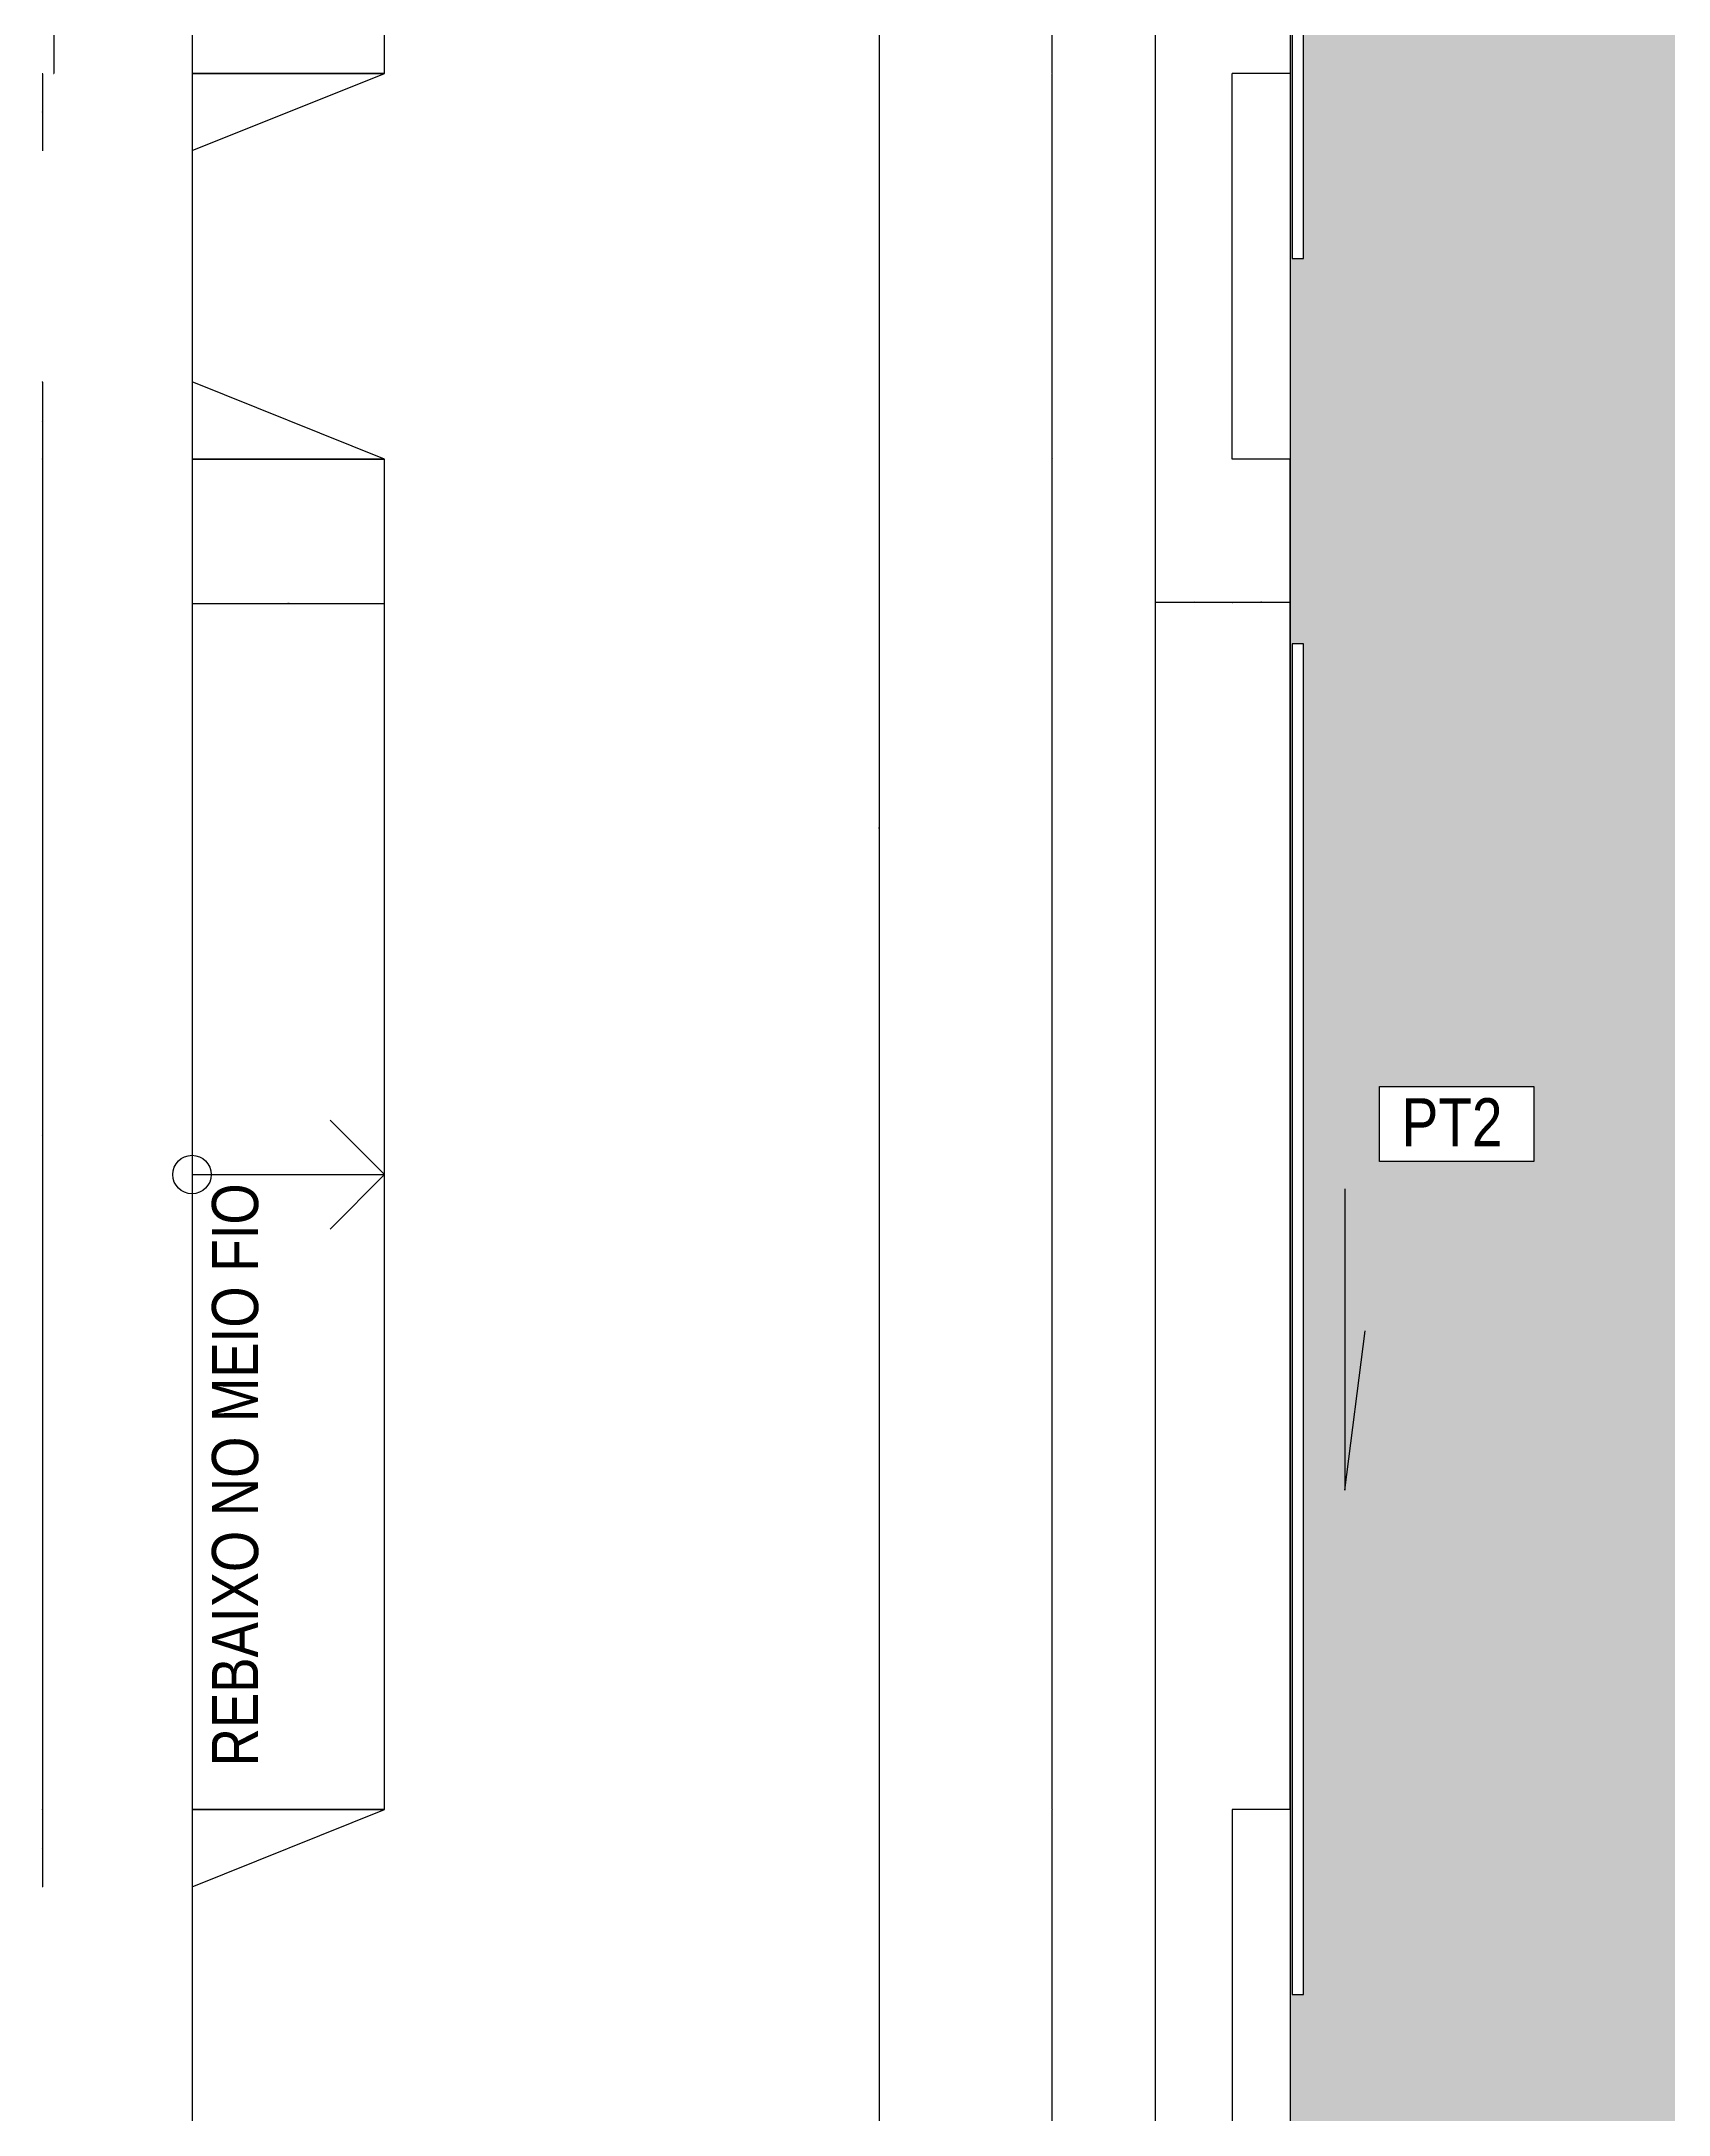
# Model space of a CAD drawing. Header units: millimetres. Extents: x -6300 to 1991, y -4770 to 4545.
# Drawn here: x -3009 to -2586, y -3096 to -2558 of the extents above; entities that cross this region are included whole.
import ezdxf
from ezdxf.enums import TextEntityAlignment as Align

# ---------------------------------------------------------------- set-up
doc = ezdxf.new("R2010")
doc.units = ezdxf.units.MM
doc.header["$LTSCALE"] = 20
doc.header["$MEASUREMENT"] = 0
doc.linetypes.add('CONTINU', pattern=[0])
doc.layers.get('DEFPOINTS').update_dxf_attribs({"linetype": 'CONTINUOUS'})
doc.layers.add('E-Pen-C', color=4, linetype='CONTINUOUS', lineweight=15)
doc.layers.add('E-Pen-G', color=3, linetype='CONTINUOUS', lineweight=30)
doc.layers.add('HIDROSSANITÁRIO', color=8, linetype='CONTINUOUS')
doc.styles.add('F2', font='ARIALN.TTF')
doc.dimstyles.new('DIMENSION-1', dxfattribs={"dimtxt": 0.145, "dimasz": 0.07, "dimexe": 1, "dimexo": 0, "dimgap": 0.12, "dimtad": 1, "dimzin": 7, "dimdsep": 46, "dimtxsty": 'F2', "dimblk1": 'TRACO', "dimblk2": 'TRACO', "dimsah": 1, "dimcen": 1, "dimse1": 1, "dimse2": 1, "dimclrd": 4, "dimclre": 256, "dimclrt": 4, "dimadec": 8, "dimazin": 0, "dimtfac": 1, "dimtix": 1, "dimtmove": 2, "dimatfit": 3, "dimldrblk": 'TRACO', "dimfxl": 1, "dimtolj": 1, "dimtzin": 0, "dimarcsym": 0})

# ---------------------------------------------------------------- blocks, each defined once
blk = doc.blocks.new('TRACO')
at = {"layer": 'E-Pen-C'}
for p, q in [((-1, 0), (1, 0)), ((0, 1), (0, -1))]:
    blk.add_line(p, q, dxfattribs=at)
at = {"layer": 'E-Pen-G'}
blk.add_line((-0.4, -0.4), (0.4, 0.4), dxfattribs=at)
blk = doc.blocks.new('*D1223')
at = {"layer": 'DEFPOINTS', "color": 0}
for p in [(-2969.71, -2646.4), (-3008.51, -2666.4), (-2969.71, -2666.4)]:
    blk.add_point(p, dxfattribs=at)
at = {"layer": 'HIDROSSANITÁRIO', "color": 4, "lineweight": -2}
blk.add_line((-3008.51, -2646.47), (-3008.51, -2666.33), dxfattribs=at)
at = {"layer": 'HIDROSSANITÁRIO', "color": 4, "lineweight": -2, "xscale": 0.07, "yscale": 0.07, "zscale": 0.07}
for p, rotation in [((-3008.51, -2646.4), 90), ((-3008.51, -2666.4), 270)]:
    blk.add_blockref('TRACO', p, dxfattribs=dict(at, rotation=rotation))
at = {"layer": 'HIDROSSANITÁRIO', "color": 4, "insert": (-3008.7, -2656.4), "char_height": 0.14, "attachment_point": 5, "rotation": 90, "style": 'F2'}
blk.add_mtext('\\A1;20.00', dxfattribs=at)
blk = doc.blocks.new('*D1224')
at = {"layer": 'DEFPOINTS', "color": 0}
for p in [(-2969.71, -2666.4), (-3008.51, -3016.76), (-2969.71, -3016.76)]:
    blk.add_point(p, dxfattribs=at)
at = {"layer": 'HIDROSSANITÁRIO', "color": 4, "lineweight": -2}
blk.add_line((-3008.51, -2666.47), (-3008.51, -3016.69), dxfattribs=at)
at = {"layer": 'HIDROSSANITÁRIO', "color": 4, "lineweight": -2, "xscale": 0.07, "yscale": 0.07, "zscale": 0.07}
for p, rotation in [((-3008.51, -2666.4), 90), ((-3008.51, -3016.76), 270)]:
    blk.add_blockref('TRACO', p, dxfattribs=dict(at, rotation=rotation))
at = {"layer": 'HIDROSSANITÁRIO', "color": 4, "insert": (-3008.7, -2841.58), "char_height": 0.14, "attachment_point": 5, "rotation": 90, "style": 'F2'}
blk.add_mtext('\\A1;350.37', dxfattribs=at)
blk = doc.blocks.new('*D1225')
at = {"layer": 'DEFPOINTS', "color": 0}
for p in [(-2969.71, -3016.76), (-3008.51, -3036.76), (-2969.71, -3036.76)]:
    blk.add_point(p, dxfattribs=at)
at = {"layer": 'HIDROSSANITÁRIO', "color": 4, "lineweight": -2}
blk.add_line((-3008.51, -3016.83), (-3008.51, -3036.69), dxfattribs=at)
at = {"layer": 'HIDROSSANITÁRIO', "color": 4, "lineweight": -2, "xscale": 0.07, "yscale": 0.07, "zscale": 0.07}
for p, rotation in [((-3008.51, -3016.76), 90), ((-3008.51, -3036.76), 270)]:
    blk.add_blockref('TRACO', p, dxfattribs=dict(at, rotation=rotation))
at = {"layer": 'HIDROSSANITÁRIO', "color": 4, "insert": (-3008.7, -3026.76), "char_height": 0.14, "attachment_point": 5, "rotation": 90, "style": 'F2'}
blk.add_mtext('\\A1;20.00', dxfattribs=at)
blk = doc.blocks.new('*D1226')
at = {"layer": 'DEFPOINTS', "color": 0}
for p in [(-2969.71, -2666.4), (-2919.71, -2666.4), (-2919.71, -2703.87)]:
    blk.add_point(p, dxfattribs=at)
at = {"layer": 'HIDROSSANITÁRIO', "color": 4, "lineweight": -2}
blk.add_line((-2969.64, -2703.87), (-2919.78, -2703.87), dxfattribs=at)
at = {"layer": 'HIDROSSANITÁRIO', "color": 4, "lineweight": -2, "xscale": 0.07, "yscale": 0.07, "zscale": 0.07, "rotation": 180}
blk.add_blockref('TRACO', (-2969.71, -2703.87), dxfattribs=at)
at = {"layer": 'HIDROSSANITÁRIO', "color": 4, "lineweight": -2, "xscale": 0.07, "yscale": 0.07, "zscale": 0.07}
blk.add_blockref('TRACO', (-2919.71, -2703.87), dxfattribs=at)
at = {"layer": 'HIDROSSANITÁRIO', "color": 4, "insert": (-2944.71, -2703.68), "char_height": 0.14, "attachment_point": 5, "style": 'F2'}
blk.add_mtext('\\A1;50.00', dxfattribs=at)
blk = doc.blocks.new('*D1228')
at = {"layer": 'DEFPOINTS', "color": 0}
for p in [(-2969.71, -2266.4), (-3005.61, -2566.4), (-2969.71, -2566.4)]:
    blk.add_point(p, dxfattribs=at)
at = {"layer": 'HIDROSSANITÁRIO', "color": 4, "lineweight": -2}
blk.add_line((-3005.61, -2266.47), (-3005.61, -2566.33), dxfattribs=at)
at = {"layer": 'HIDROSSANITÁRIO', "color": 4, "lineweight": -2, "xscale": 0.07, "yscale": 0.07, "zscale": 0.07}
for p, rotation in [((-3005.61, -2266.4), 90), ((-3005.61, -2566.4), 270)]:
    blk.add_blockref('TRACO', p, dxfattribs=dict(at, rotation=rotation))
at = {"layer": 'HIDROSSANITÁRIO', "color": 4, "insert": (-3005.8, -2416.4), "char_height": 0.14, "attachment_point": 5, "rotation": 90, "style": 'F2'}
blk.add_mtext('\\A1;300.00', dxfattribs=at)
blk = doc.blocks.new('*D1229')
at = {"layer": 'DEFPOINTS', "color": 0}
for p in [(-2969.71, -2566.4), (-3008.51, -2586.4), (-2969.71, -2586.4)]:
    blk.add_point(p, dxfattribs=at)
at = {"layer": 'HIDROSSANITÁRIO', "color": 4, "lineweight": -2}
blk.add_line((-3008.51, -2566.47), (-3008.51, -2586.33), dxfattribs=at)
at = {"layer": 'HIDROSSANITÁRIO', "color": 4, "lineweight": -2, "xscale": 0.07, "yscale": 0.07, "zscale": 0.07}
for p, rotation in [((-3008.51, -2566.4), 90), ((-3008.51, -2586.4), 270)]:
    blk.add_blockref('TRACO', p, dxfattribs=dict(at, rotation=rotation))
at = {"layer": 'HIDROSSANITÁRIO', "color": 4, "insert": (-3008.7, -2576.4), "char_height": 0.14, "attachment_point": 5, "rotation": 90, "style": 'F2'}
blk.add_mtext('\\A1;20.00', dxfattribs=at)
blk = doc.blocks.new('*D1169')
at = {"layer": 'DEFPOINTS', "color": 0, "linetype": 'Continuous'}
for p in [(-2746.43, -3016.76), (-2699.71, -3016.76, -134.39), (-2699.71, -3159.76, -134.39)]:
    blk.add_point(p, dxfattribs=at)
at = {"layer": 'HIDROSSANITÁRIO', "color": 4, "linetype": 'Continuous', "lineweight": -2}
blk.add_line((-2746.43, -3159.69), (-2746.43, -3016.83), dxfattribs=at)
at = {"layer": 'HIDROSSANITÁRIO', "color": 4, "linetype": 'Continuous', "lineweight": -2, "xscale": 0.07, "yscale": 0.07, "zscale": 0.07}
for p, rotation in [((-2746.43, -3016.76), 90), ((-2746.43, -3159.76), 270)]:
    blk.add_blockref('TRACO', p, dxfattribs=dict(at, rotation=rotation))
at = {"layer": 'HIDROSSANITÁRIO', "color": 4, "linetype": 'Continuous', "insert": (-2746.63, -3088.26), "char_height": 0.145, "attachment_point": 5, "rotation": 90, "style": 'F2'}
blk.add_mtext('\\A1;143.00', dxfattribs=at)
blk = doc.blocks.new('*D1170')
at = {"layer": 'DEFPOINTS', "color": 0, "linetype": 'Continuous'}
for p in [(-2746.43, -2666.4), (-2699.71, -2666.4, -132.68), (-2699.71, -3016.76, -134.39)]:
    blk.add_point(p, dxfattribs=at)
at = {"layer": 'HIDROSSANITÁRIO', "color": 4, "linetype": 'Continuous', "lineweight": -2}
blk.add_line((-2746.43, -3016.69), (-2746.43, -2666.47), dxfattribs=at)
at = {"layer": 'HIDROSSANITÁRIO', "color": 4, "linetype": 'Continuous', "lineweight": -2, "xscale": 0.07, "yscale": 0.07, "zscale": 0.07}
for p, rotation in [((-2746.43, -2666.4), 90), ((-2746.43, -3016.76), 270)]:
    blk.add_blockref('TRACO', p, dxfattribs=dict(at, rotation=rotation))
at = {"layer": 'HIDROSSANITÁRIO', "color": 4, "linetype": 'Continuous', "insert": (-2746.63, -2841.58), "char_height": 0.145, "attachment_point": 5, "rotation": 90, "style": 'F2'}
blk.add_mtext('\\A1;350.37', dxfattribs=at)
blk = doc.blocks.new('*D1171')
at = {"layer": 'DEFPOINTS', "color": 0, "linetype": 'Continuous'}
for p in [(-2746.43, -2566.4), (-2692.21, -2566.4, -132.68), (-2699.71, -2666.4, -132.68)]:
    blk.add_point(p, dxfattribs=at)
at = {"layer": 'HIDROSSANITÁRIO', "color": 4, "linetype": 'Continuous', "lineweight": -2}
blk.add_line((-2746.43, -2666.33), (-2746.43, -2566.47), dxfattribs=at)
at = {"layer": 'HIDROSSANITÁRIO', "color": 4, "linetype": 'Continuous', "lineweight": -2, "xscale": 0.07, "yscale": 0.07, "zscale": 0.07}
for p, rotation in [((-2746.43, -2566.4), 90), ((-2746.43, -2666.4), 270)]:
    blk.add_blockref('TRACO', p, dxfattribs=dict(at, rotation=rotation))
at = {"layer": 'HIDROSSANITÁRIO', "color": 4, "linetype": 'Continuous', "insert": (-2746.63, -2616.4), "char_height": 0.145, "attachment_point": 5, "rotation": 90, "style": 'F2'}
blk.add_mtext('\\A1;100.00', dxfattribs=at)
blk = doc.blocks.new('*D1172')
at = {"layer": 'DEFPOINTS', "color": 0, "linetype": 'Continuous'}
for p in [(-2746.43, -2266.4), (-2719.71, -2266.4, -103.95), (-2692.21, -2566.4, -132.68)]:
    blk.add_point(p, dxfattribs=at)
at = {"layer": 'HIDROSSANITÁRIO', "color": 4, "linetype": 'Continuous', "lineweight": -2}
blk.add_line((-2746.43, -2566.33), (-2746.43, -2266.47), dxfattribs=at)
at = {"layer": 'HIDROSSANITÁRIO', "color": 4, "linetype": 'Continuous', "lineweight": -2, "xscale": 0.07, "yscale": 0.07, "zscale": 0.07}
for p, rotation in [((-2746.43, -2266.4), 90), ((-2746.43, -2566.4), 270)]:
    blk.add_blockref('TRACO', p, dxfattribs=dict(at, rotation=rotation))
at = {"layer": 'HIDROSSANITÁRIO', "color": 4, "linetype": 'Continuous', "insert": (-2746.63, -2416.4), "char_height": 0.145, "attachment_point": 5, "rotation": 90, "style": 'F2'}
blk.add_mtext('\\A1;300.00', dxfattribs=at)
blk = doc.blocks.new('*D1176')
at = {"layer": 'DEFPOINTS', "color": 0, "linetype": 'Continuous'}
for p in [(-2719.71, -1712.17, -182.96), (-2791.36, -3812.17), (-2719.71, -3812.17, -182.96)]:
    blk.add_point(p, dxfattribs=at)
at = {"layer": 'HIDROSSANITÁRIO', "color": 4, "linetype": 'Continuous', "lineweight": -2}
blk.add_line((-2791.36, -1712.24), (-2791.36, -3812.1), dxfattribs=at)
at = {"layer": 'HIDROSSANITÁRIO', "color": 4, "linetype": 'Continuous', "lineweight": -2, "xscale": 0.07, "yscale": 0.07, "zscale": 0.07}
for p, rotation in [((-2791.36, -1712.17), 90), ((-2791.36, -3812.17), 270)]:
    blk.add_blockref('TRACO', p, dxfattribs=dict(at, rotation=rotation))
at = {"layer": 'HIDROSSANITÁRIO', "color": 4, "linetype": 'Continuous', "insert": (-2791.55, -2762.17), "char_height": 0.145, "attachment_point": 5, "rotation": 90, "style": 'F2'}
blk.add_mtext('\\A1;2100.00', dxfattribs=at)
blk = doc.blocks.new('*D1195')
at = {"layer": 'DEFPOINTS', "color": 0, "linetype": 'Continuous'}
for p in [(-2699.71, -2666.4, 10.2), (-2684.71, -2666.4, 10.2), (-2699.71, -2703.62)]:
    blk.add_point(p, dxfattribs=at)
at = {"layer": 'HIDROSSANITÁRIO', "color": 4, "linetype": 'Continuous', "lineweight": -2}
blk.add_line((-2684.78, -2703.62), (-2699.64, -2703.62), dxfattribs=at)
at = {"layer": 'HIDROSSANITÁRIO', "color": 4, "linetype": 'Continuous', "lineweight": -2, "xscale": 0.07, "yscale": 0.07, "zscale": 0.07, "rotation": 180}
blk.add_blockref('TRACO', (-2699.71, -2703.62), dxfattribs=at)
at = {"layer": 'HIDROSSANITÁRIO', "color": 4, "linetype": 'Continuous', "lineweight": -2, "xscale": 0.07, "yscale": 0.07, "zscale": 0.07}
blk.add_blockref('TRACO', (-2684.71, -2703.62), dxfattribs=at)
at = {"layer": 'HIDROSSANITÁRIO', "color": 4, "linetype": 'Continuous', "insert": (-2692.21, -2703.43), "char_height": 0.145, "attachment_point": 5, "style": 'F2'}
blk.add_mtext('\\A1;15.00', dxfattribs=at)
blk = doc.blocks.new('*D1196')
at = {"layer": 'DEFPOINTS', "color": 0, "linetype": 'Continuous'}
for p in [(-2719.71, -2648.73, 8.99), (-2699.71, -2666.4, 10.2), (-2719.71, -2703.62)]:
    blk.add_point(p, dxfattribs=at)
at = {"layer": 'HIDROSSANITÁRIO', "color": 4, "linetype": 'Continuous', "lineweight": -2}
blk.add_line((-2699.78, -2703.62), (-2719.64, -2703.62), dxfattribs=at)
at = {"layer": 'HIDROSSANITÁRIO', "color": 4, "linetype": 'Continuous', "lineweight": -2, "xscale": 0.07, "yscale": 0.07, "zscale": 0.07, "rotation": 180}
blk.add_blockref('TRACO', (-2719.71, -2703.62), dxfattribs=at)
at = {"layer": 'HIDROSSANITÁRIO', "color": 4, "linetype": 'Continuous', "lineweight": -2, "xscale": 0.07, "yscale": 0.07, "zscale": 0.07}
blk.add_blockref('TRACO', (-2699.71, -2703.62), dxfattribs=at)
at = {"layer": 'HIDROSSANITÁRIO', "color": 4, "linetype": 'Continuous', "insert": (-2709.71, -2703.43), "char_height": 0.145, "attachment_point": 5, "style": 'F2'}
blk.add_mtext('\\A1;20.00', dxfattribs=at)

msp = doc.modelspace()

# ---------------------------------------------------------------- hatches: boundary and pattern name
at = {"layer": 'HIDROSSANITÁRIO', "linetype": 'Continuous'}
h = msp.add_hatch(dxfattribs=at)
h.set_pattern_fill('PATIO3', color=8, scale=60, style=0, pattern_type=2)
h.set_pattern_definition([(243.4349, (-158282.17, -6495.51), (60.0000786, 59.9999495), [20.1246, -114.03948]), (153.4349, (-158270.17, -6501.51), (59.9999495, -60.0000786), [13.41642, -120.74766]), (153.4349, (-158255.17, -6501.51), (59.9999495, -60.0000786), [13.41642, -120.74766]), (243.4349, (-158267.17, -6495.51), (60.0000786, 59.9999495), [6.70818, -127.4559]), (153.4349, (-158240.17, -6501.51), (59.9999495, -60.0000786), [13.41642, -120.74766]), (243.4349, (-158252.17, -6495.51), (60.0000786, 59.9999495), [13.41642, -120.74766]), (158.1986, (-158234.171, -6496.709), (-180.0000164, 59.9999946), [3.23112, -319.87878]), (243.4349, (-158237.17, -6495.51), (60.0000786, 59.9999495), [6.70818, -127.4559]), (154.9831, (-158234.171, -6511.7094), (-779.99997481, 360.000110015), [9.93174, -983.24496]), (63.4349, (-158252.17, -6525.51), (-60.0000786, -59.9999495), [20.1246, -114.03948]), (153.4349, (-158246.17, -6513.51), (59.9999495, -60.0000786), [13.41642, -120.74766]), (63.4349, (-158267.17, -6525.51), (-60.0000786, -59.9999495), [6.70818, -127.4559]), (153.4349, (-158261.17, -6513.51), (59.9999495, -60.0000786), [13.41642, -120.74766]), (153.4349, (-158276.17, -6513.51), (59.9999495, -60.0000786), [13.41642, -120.74766]), (63.4349, (-158282.17, -6525.51), (-60.0000786, -59.9999495), [20.1246, -114.03948]), (63.4349, (-158243.17, -6537.51), (-60.0000786, -59.9999495), [20.1246, -114.03948]), (153.4349, (-158237.17, -6525.51), (59.9999495, -60.0000786), [13.41642, -120.74766]), (153.4349, (-158252.17, -6525.51), (59.9999495, -60.0000786), [13.41642, -120.74766]), (63.4349, (-158273.17, -6537.51), (-60.0000786, -59.9999495), [13.41642, -120.74766]), (153.4349, (-158267.17, -6525.51), (59.9999495, -60.0000786), [13.41642, -120.74766]), (153.4349, (-158282.17, -6525.51), (59.9999495, -60.0000786), [13.41642, -120.74766]), (63.4349, (-158294.17, -6549.51), (-60.0000786, -59.9999495), [20.1246, -114.03948]), (153.4349, (-158234.17, -6534.51), (59.9999495, -60.0000786), [6.70818, -127.4559]), (153.4349, (-158243.17, -6537.51), (59.9999495, -60.0000786), [13.41642, -120.74766]), (153.4349, (-158258.17, -6537.51), (59.9999495, -60.0000786), [13.41642, -120.74766]), (153.4349, (-158273.17, -6537.51), (59.9999495, -60.0000786), [13.41642, -120.74766]), (153.4349, (-158288.17, -6537.51), (59.9999495, -60.0000786), [6.70818, -127.4559]), (153.4349, (-158234.17, -6549.51), (59.9999495, -60.0000786), [13.41642, -120.74766]), (63.4349, (-158252.17, -6555.51), (-60.0000786, -59.9999495), [13.41642, -120.74766]), (153.4349, (-158249.17, -6549.51), (59.9999495, -60.0000786), [13.41642, -120.74766]), (243.4349, (-158276.17, -6543.51), (60.0000786, 59.9999495), [13.41642, -120.74766]), (153.4349, (-158264.17, -6549.51), (59.9999495, -60.0000786), [13.41642, -120.74766]), (153.4349, (-158279.17, -6549.51), (59.9999495, -60.0000786), [13.41642, -120.74766]), (154.9831, (-158285.171, -6501.5094), (-779.99997481, 360.000110015), [9.93174, -983.24496]), (158.1986, (-158291.171, -6513.509), (-180.0000164, 59.9999946), [3.23112, -319.87878]), (243.4349, (-158255.17, -6531.51), (60.0000786, 59.9999495), [20.1246, -114.03948]), (63.4349, (-158261.17, -6513.51), (-60.0000786, -59.9999495), [6.70818, -127.4559])])
h.paths.add_polyline_path([(-2684.708, -3137.168), (-2569.31, -3137.274), (-2569.708, -3137.168), (-2569.718, -2562.24), (-1149.708, -2562.24), (-1149.708, -2447.168), (-1149.708, -2077.168), (-1513.283, -2077.168), (-1516.936, -2117.168), (-1527.283, -2153.485), (-1547.63, -2184.338), (-1580.967, -2217.588), (-1616.68, -2238.198), (-1653.909, -2249.197), (-1676.688, -2251.398), (-2684.708, -2251.398)])
h.paths.add_polyline_path([(-1778.299, -2460.83), (-1730.365, -2488.419), (-1492.577, -2483.052), (-1372.476, -2480.258), (-1336.859, -2469.952), (-1324.644, -2401.076), (-1325.813, -2353.775), (-1336.112, -2321.369), (-1347.614, -2304.043), (-1426.348, -2295.734), (-1653.57, -2292.825), (-1719.591, -2296.372), (-1781.491, -2310.505), (-1785.903, -2344.296), (-1785.833, -2443.473), (-1781.029, -2460.254)], flags=16)
h.paths.add_polyline_path([(-2014.328, -2428.812), (-2014.328, -2425.079), (-2015.756, -2425.364), (-2016.967, -2426.173)], flags=24)
h.paths.add_polyline_path([(-2014.328, -2428.812), (-2016.967, -2426.173), (-2017.776, -2427.384), (-2018.061, -2428.812)], flags=24)
h.paths.add_polyline_path([(-2014.328, -2428.812), (-2010.596, -2428.812), (-2010.88, -2430.24), (-2011.689, -2431.451)], flags=24)
h.paths.add_polyline_path([(-2014.328, -2428.812), (-2011.689, -2431.451), (-2012.9, -2432.26), (-2014.328, -2432.544)], flags=24)
edge = h.paths.add_edge_path(flags=16)
edge.add_line((-2014.328, -2436.277), (-2014.328, -2421.347))
edge = h.paths.add_edge_path(flags=16)
edge.add_arc((-2014.328, -2428.812), 3.732, 0, 360)
edge = h.paths.add_edge_path(flags=16)
edge.add_line((-2021.793, -2428.812), (-1986.681, -2428.812))
h.paths.add_polyline_path([(-2011.361, -2429.701), (-1979.24, -2429.701), (-1979.24, -2411.672), (-2011.361, -2411.672)], flags=24)
h.paths.add_polyline_path([(-2048.842, -2391.397), (-1941.943, -2391.397), (-1941.943, -2368.766), (-2048.842, -2368.766)], flags=24)
h.paths.add_polyline_path([(-2029.499, -2412.463), (-1961.286, -2412.463), (-1961.286, -2392.748), (-2029.499, -2392.748)], flags=24)
h.paths.add_polyline_path([(-2582.402, -2460.827), (-2534.468, -2488.415), (-2296.68, -2483.049), (-2176.579, -2480.255), (-2140.962, -2469.949), (-2128.748, -2401.072), (-2129.916, -2353.772), (-2140.215, -2321.366), (-2151.717, -2304.04), (-2230.452, -2295.731), (-2457.673, -2292.822), (-2523.695, -2296.369), (-2585.594, -2310.502), (-2590.007, -2344.292), (-2589.936, -2443.469), (-2585.132, -2460.25)], flags=16)
h.paths.add_polyline_path([(-2661.5, -2412.762), (-2621.471, -2412.762), (-2621.471, -2432.229), (-2661.5, -2432.229)], flags=16)
h.paths.add_polyline_path([(-2681.202, -2614.344), (-2681.202, -2314.344), (-2684.202, -2314.344), (-2684.202, -2614.344)], flags=16)
h.paths.add_polyline_path([(-2681.202, -3064.709), (-2681.202, -2714.344), (-2684.202, -2714.344), (-2684.202, -3064.709)], flags=16)
h.paths.add_polyline_path([(-2661.5, -2829.146), (-2621.471, -2829.146), (-2621.471, -2848.613), (-2661.5, -2848.613)], flags=16)
h.paths.add_polyline_path([(-2039.604, -2472.32), (-1931.699, -2472.32), (-1931.699, -2451.877), (-2039.604, -2451.877)], flags=24)
h.paths.add_polyline_path([(-2052.038, -2455.539), (-1906.714, -2455.539), (-1906.714, -2439.217), (-2052.038, -2439.217)], flags=24)
h.paths.add_polyline_path([(-1275.216, -2118.684), (-1097.316, -2118.684), (-1097.316, -2091.463), (-1275.216, -2091.463)], flags=9)

# ---------------------------------------------------------------- linework, layer by layer
at = {"layer": 'HIDROSSANITÁRIO', "color": 8, "linetype": 'Continuous'}
for p, q in [((-2969.708, -1712.168), (-2969.708, -3812.168)), ((-2719.708, -2266.398, -18.145), (-2719.708, -3259.763, 52.365)), ((-2684.708, -2266.398, 50.276), (-2684.708, -2566.398, 50.276)), ((-2684.708, -2566.398, 50.276), (-2699.708, -2566.398, 50.276)), ((-2699.708, -2666.398, 10.201), (-2699.708, -2566.398, 12.934)), ((-2684.708, -2566.398, 50.276), (-2684.708, -2666.398, 10.201)), ((-2684.708, -2666.398, 50.276), (-2699.708, -2666.398, 50.276)), ((-2684.708, -3016.763), (-2684.708, -2666.398, 10.201)), ((-2684.708, -3016.763, 48.576), (-2699.708, -3016.763, 48.576)), ((-2699.708, -3016.763), (-2699.708, -3159.763)), ((-2684.708, -3016.763), (-2684.708, -3159.763, 48.576))]:
    msp.add_line(p, q, dxfattribs=at)
at = {"layer": 'HIDROSSANITÁRIO', "color": 8}
for q in [(-2933.85, -2837.877), (-2933.85, -2866.161)]:
    msp.add_line((-2919.708, -2852.019), q, dxfattribs=at)
at = {"layer": 'HIDROSSANITÁRIO', "color": 8, "linetype": 'CONTINU'}
msp.add_line((-2969.708, -2852.019, -23.457), (-2919.708, -2852.019), dxfattribs=at)
at = {"layer": 'HIDROSSANITÁRIO', "color": 8, "linetype": 'Continuous'}
for points in [[(-2684.708, -3137.168), (-2569.31, -3137.274), (-2569.708, -3137.168), (-2569.718, -2562.24), (-1149.708, -2562.24), (-1149.708, -2447.168), (-1149.708, -2077.168), (-1513.283, -2077.168), (-1516.936, -2117.168), (-1527.283, -2153.485), (-1547.63, -2184.338), (-1580.967, -2217.588), (-1616.68, -2238.198), (-1653.909, -2249.197), (-1676.688, -2251.398), (-2684.708, -2251.398), (-2684.708, -3137.168)], [(-2969.708, -2586.398), (-2919.708, -2566.398), (-2969.708, -2566.398), (-2919.708, -2566.398), (-2919.708, -2266.398), (-2969.708, -2266.398), (-2919.708, -2266.398), (-2969.708, -2246.398)], [(-2969.708, -3036.763), (-2919.708, -3016.763), (-2969.708, -3016.763), (-2919.708, -3016.763), (-2919.708, -2666.398), (-2969.708, -2666.398), (-2919.708, -2666.398), (-2969.708, -2646.398)]]:
    msp.add_lwpolyline(points, dxfattribs=at)
at = {"layer": 'HIDROSSANITÁRIO', "color": 8, "elevation": 2.732}
msp.add_lwpolyline([(-2681.202, -2614.344), (-2681.202, -2314.344), (-2684.202, -2314.344), (-2684.202, -2614.344)], close=True, dxfattribs=at)
at = {"layer": 'HIDROSSANITÁRIO', "color": 8}
for points in [[(-2681.202, -3064.709), (-2681.202, -2714.344), (-2684.202, -2714.344), (-2684.202, -3064.709)], [(-2661.5, -2829.146), (-2621.471, -2829.146), (-2621.471, -2848.613), (-2661.5, -2848.613)]]:
    msp.add_lwpolyline(points, close=True, dxfattribs=at)
msp.add_lwpolyline([(-2670.484, -2855.718), (-2670.484, -2933.935), (-2665.194, -2892.6)], dxfattribs=at)
msp.add_circle((-2969.708, -2852.019, -23.457), 4.989, dxfattribs=at)

# ---------------------------------------------------------------- texts
at = {"layer": 'HIDROSSANITÁRIO', "color": 8, "linetype": 'Continuous', "style": 'F2'}
msp.add_text('PT2', height=12.4603, dxfattribs=at).set_placement((-2655.746, -2832.225), align=Align.TOP_LEFT)
at = {"layer": 'HIDROSSANITÁRIO', "color": 8, "style": 'F2'}
msp.add_text('REBAIXO NO MEIO FIO', height=12, rotation=90, dxfattribs=at).set_placement((-2952.54, -3005.548))

# ---------------------------------------------------------------- dimensions: what is measured, and where the dimension line sits
at = {"layer": 'HIDROSSANITÁRIO', "color": 8, "linetype": 'Continuous'}
for base, p1, p2, picture, middle in [((-2791.358, -3812.168, 182.961), (-2719.708, -1712.168), (-2719.708, -3812.168), '*D1176', (-2791.552, -2762.168, 182.961)), ((-2746.433, -2266.398, 182.961), (-2692.208, -2566.398, 50.276), (-2719.708, -2266.398, 79.007), '*D1172', (-2746.627, -2416.398, 182.961)), ((-2746.433, -2566.398, 182.961), (-2699.708, -2666.398, 50.276), (-2692.208, -2566.398, 50.276), '*D1171', (-2746.627, -2616.398, 182.961)), ((-2746.4334, -2666.3977, 182.9611), (-2699.7078, -3016.7631, 48.5757), (-2699.7078, -2666.3977, 50.2762), '*D1170', (-2746.6274, -2841.5804, 182.9611)), ((-2746.433, -3016.763, 182.961), (-2699.708, -3159.763, 48.576), (-2699.708, -3016.763, 48.576), '*D1169', (-2746.627, -3088.263, 182.961))]:
    dim = msp.add_linear_dim(base=base, p1=p1, p2=p2, angle=90, dimstyle='DIMENSION-1', override={"dimfxl": 0.06}, dxfattribs=at)
    dim.commit()
    dim.dimension.update_dxf_attribs({"geometry": picture, "text_midpoint": middle})
at = {"layer": 'HIDROSSANITÁRIO', "color": 8}
for base, p1, p2, picture, middle in [((-3005.613, -2566.398), (-2969.708, -2266.398), (-2969.708, -2566.398), '*D1228', (-3005.804, -2416.398)), ((-3008.508, -2586.398), (-2969.708, -2566.398), (-2969.708, -2586.398), '*D1229', (-3008.7, -2576.398)), ((-3008.508, -2666.398), (-2969.708, -2646.398), (-2969.708, -2666.398), '*D1223', (-3008.7, -2656.398)), ((-3008.5083, -3016.7631), (-2969.7078, -2666.3977), (-2969.7078, -3016.7631), '*D1224', (-3008.6998, -2841.5804)), ((-3008.508, -3036.763), (-2969.708, -3016.763), (-2969.708, -3036.763), '*D1225', (-3008.7, -3026.763))]:
    dim = msp.add_linear_dim(base=base, p1=p1, p2=p2, angle=270, dimstyle='DIMENSION-1', override={"dimtxt": 0.14, "dimfxl": 0.5, "dimfxlon": 1}, dxfattribs=at)
    dim.commit()
    dim.dimension.update_dxf_attribs({"geometry": picture, "text_midpoint": middle})
at = {"layer": 'HIDROSSANITÁRIO', "color": 8, "linetype": 'Continuous'}
for base, p1, p2, picture, middle in [((-2719.708, -2703.62), (-2699.708, -2666.398, 10.201), (-2719.708, -2648.732, 8.993), '*D1196', (-2709.708, -2703.426)), ((-2699.708, -2703.62), (-2684.708, -2666.398, 10.201), (-2699.708, -2666.398, 10.201), '*D1195', (-2692.208, -2703.426))]:
    dim = msp.add_linear_dim(base=base, p1=p1, p2=p2, dimstyle='DIMENSION-1', override={"dimadec": 0, "dimfxl": 0.06}, dxfattribs=at)
    dim.commit()
    dim.dimension.update_dxf_attribs({"geometry": picture, "text_midpoint": middle})
at = {"layer": 'HIDROSSANITÁRIO', "color": 8}
dim = msp.add_linear_dim(base=(-2919.708, -2703.873), p1=(-2969.708, -2666.398), p2=(-2919.708, -2666.398), dimstyle='DIMENSION-1', override={"dimtxt": 0.14, "dimfxl": 0.5, "dimfxlon": 1}, dxfattribs=at)
dim.commit()
dim.dimension.update_dxf_attribs({"geometry": '*D1226', "text_midpoint": (-2944.708, -2703.682)})

doc.saveas('drawing.dxf')
